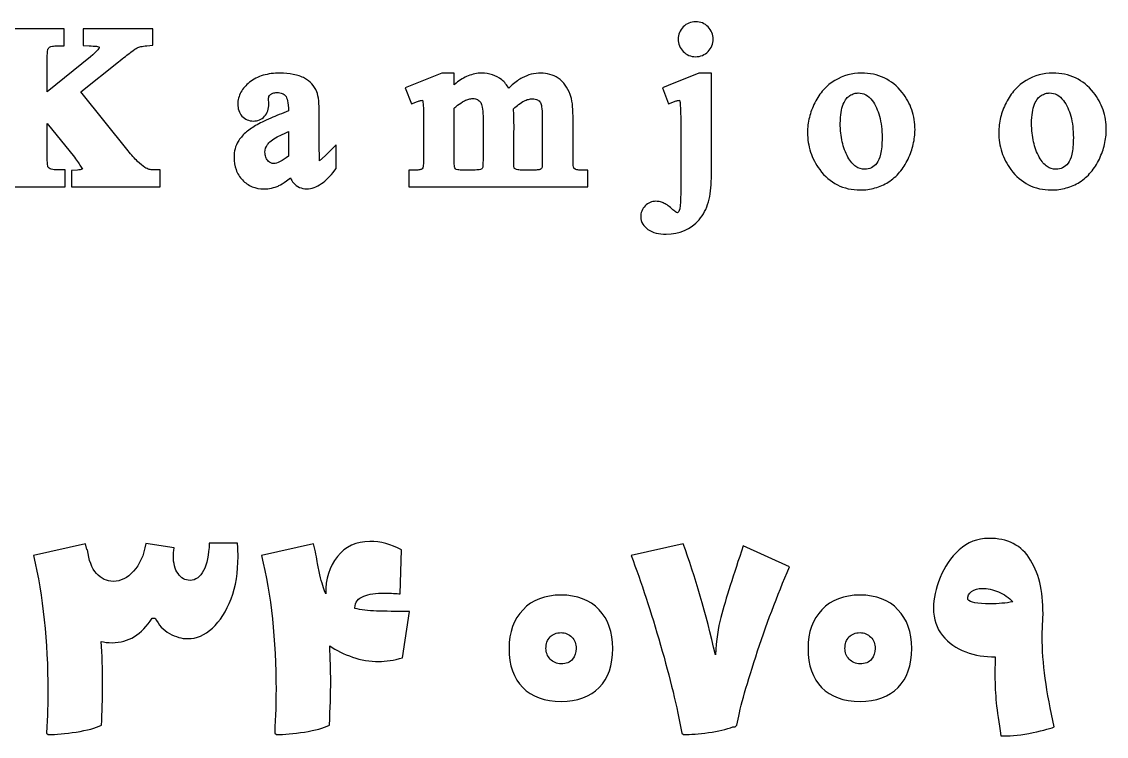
# Model space of a CAD drawing. Header units: millimetres. Extents: x -28.3 to 31.7, y -30.6 to 29.7.
# Drawn here: x -11.67 to 2.58, y -20.37 to -10.98 of the extents above; entities that cross this region are included whole.
import ezdxf

# ---------------------------------------------------------------- set-up
doc = ezdxf.new("R2010")
doc.units = ezdxf.units.MM
doc.header["$MEASUREMENT"] = 0
doc.layers.add('Layer 1', color=7, linetype='Continuous')

msp = doc.modelspace()

# ---------------------------------------------------------------- linework, layer by layer
at = {"layer": 'Layer 1', "color": 250}
for points, knots in [([(-10.2319, -11.3753), (-10.2747, -11.407), (-10.33, -11.4502), (-10.3974, -11.5044), (-10.3974, -11.5044), (-10.8884, -11.8986), (-10.8884, -11.8986), (-10.8884, -11.8986), (-10.2706, -12.6724), (-10.2706, -12.6724), (-10.2257, -12.7283), (-10.1841, -12.7751), (-10.146, -12.8122), (-10.1099, -12.8477), (-10.0774, -12.8742), (-10.0482, -12.8919), (-10.0304, -12.9031), (-10.0119, -12.9116), (-9.9932, -12.9169), (-9.9749, -12.9219), (-9.9555, -12.9247), (-9.9355, -12.9247), (-9.9355, -12.9247), (-9.8503, -12.9247), (-9.8503, -12.9247), (-9.8503, -12.9247), (-9.8503, -13.1477), (-9.8503, -13.1477), (-9.8503, -13.1477), (-11.0128, -13.1477), (-11.0128, -13.1477), (-11.0128, -13.1477), (-11.0128, -12.9328), (-11.0128, -12.9328), (-11.0128, -12.9328), (-10.9354, -12.9254), (-10.9354, -12.9254), (-10.9096, -12.9229), (-10.8882, -12.9195), (-10.8716, -12.9154), (-10.8716, -12.9154), (-10.8697, -12.915), (-10.8697, -12.915), (-10.8697, -12.915), (-10.885, -12.8867), (-10.885, -12.8867), (-10.9037, -12.8538), (-10.9339, -12.8112), (-10.9751, -12.7587), (-10.9751, -12.7587), (-11.3312, -12.313), (-11.3312, -12.313), (-11.3312, -12.313), (-11.3312, -12.7359), (-11.3312, -12.7359), (-11.3312, -12.7856), (-11.3299, -12.8236), (-11.3276, -12.8496), (-11.3257, -12.8694), (-11.324, -12.8812), (-11.3227, -12.8844), (-11.3227, -12.8844), (-11.3154, -12.8938), (-11.3154, -12.8938), (-11.3098, -12.8989), (-11.3025, -12.9042), (-11.2934, -12.9091), (-11.2857, -12.9134), (-11.274, -12.9168), (-11.2585, -12.9195), (-11.2381, -12.9229), (-11.2121, -12.9247), (-11.1808, -12.9247), (-11.1808, -12.9247), (-11.0956, -12.9247), (-11.0956, -12.9247), (-11.0956, -12.9247), (-11.0956, -13.1477), (-11.0956, -13.1477), (-11.0956, -13.1477), (-12.2284, -13.1477), (-12.2284, -13.1477), (-12.2284, -13.1477), (-12.2284, -12.9247), (-12.2284, -12.9247), (-12.2284, -12.9247), (-12.0802, -12.9247), (-12.0802, -12.9247), (-12.0575, -12.9247), (-12.0383, -12.923), (-12.0229, -12.9196), (-12.0092, -12.9166), (-11.9977, -12.9122), (-11.9886, -12.907), (-11.9886, -12.907), (-11.9785, -12.8992), (-11.9785, -12.8992), (-11.975, -12.8949), (-11.9717, -12.8891), (-11.9689, -12.8824), (-11.9689, -12.8824), (-11.9675, -12.8794), (-11.9675, -12.8794), (-11.966, -12.876), (-11.9643, -12.8644), (-11.9626, -12.8444), (-11.9605, -12.82), (-11.9592, -12.7836), (-11.9592, -12.7359), (-11.9592, -12.7359), (-11.9592, -11.4817), (-11.9592, -11.4817), (-11.9592, -11.4353), (-11.9605, -11.398), (-11.963, -11.3704), (-11.9647, -11.3492), (-11.9665, -11.3368), (-11.9679, -11.3337), (-11.9679, -11.3337), (-11.9737, -11.3255), (-11.9737, -11.3255), (-11.9794, -11.3197), (-11.9869, -11.3142), (-11.9958, -11.3089), (-12.0042, -11.304), (-12.0142, -11.3002), (-12.0265, -11.2976), (-12.0405, -11.2945), (-12.0587, -11.2929), (-12.0802, -11.2929), (-12.0802, -11.2929), (-12.2284, -11.2929), (-12.2284, -11.2929), (-12.2284, -11.2929), (-12.2284, -11.07), (-12.2284, -11.07), (-12.2284, -11.07), (-11.1094, -11.07), (-11.1094, -11.07), (-11.1094, -11.07), (-11.1094, -11.2929), (-11.1094, -11.2929), (-11.1094, -11.2929), (-11.1947, -11.2929), (-11.1947, -11.2929), (-11.222, -11.2929), (-11.2451, -11.2948), (-11.2633, -11.2981), (-11.2784, -11.301), (-11.2906, -11.3049), (-11.2996, -11.3096), (-11.2996, -11.3096), (-11.3099, -11.3182), (-11.3099, -11.3182), (-11.3143, -11.3233), (-11.3185, -11.3297), (-11.3218, -11.3372), (-11.3218, -11.3372), (-11.3276, -11.3724), (-11.3276, -11.3724), (-11.3299, -11.3977), (-11.3312, -11.4342), (-11.3312, -11.4817), (-11.3312, -11.4817), (-11.3312, -11.8971), (-11.3312, -11.8971), (-11.3312, -11.8971), (-10.7629, -11.4369), (-10.7629, -11.4369), (-10.7184, -11.4014), (-10.6858, -11.3704), (-10.665, -11.3437), (-10.6526, -11.3272), (-10.6462, -11.3166), (-10.6462, -11.3123), (-10.6462, -11.3123), (-10.6581, -11.3042), (-10.6581, -11.3042), (-10.6581, -11.3042), (-10.6863, -11.2994), (-10.6863, -11.2994), (-10.7115, -11.2966), (-10.7426, -11.2942), (-10.7791, -11.2925), (-10.7791, -11.2925), (-10.8609, -11.2887), (-10.8609, -11.2887), (-10.8609, -11.2887), (-10.8609, -11.07), (-10.8609, -11.07), (-10.8609, -11.07), (-9.9462, -11.07), (-9.9462, -11.07), (-9.9462, -11.07), (-9.9462, -11.2865), (-9.9462, -11.2865), (-9.9462, -11.2865), (-10.0255, -11.2925), (-10.0255, -11.2925), (-10.0544, -11.2947), (-10.0798, -11.2982), (-10.1015, -11.3031), (-10.1208, -11.3075), (-10.137, -11.313), (-10.1497, -11.3194), (-10.164, -11.3267), (-10.1916, -11.3455), (-10.2319, -11.3753)], [0, 0, 0, 0, 0.0144928, 0.0144928, 0.0144928, 0.0289855, 0.0289855, 0.0289855, 0.0434783, 0.0434783, 0.0434783, 0.057971, 0.057971, 0.057971, 0.0724638, 0.0724638, 0.0724638, 0.0869565, 0.0869565, 0.0869565, 0.1014493, 0.1014493, 0.1014493, 0.115942, 0.115942, 0.115942, 0.1304348, 0.1304348, 0.1304348, 0.1449275, 0.1449275, 0.1449275, 0.1594203, 0.1594203, 0.1594203, 0.173913, 0.173913, 0.173913, 0.1884058, 0.1884058, 0.1884058, 0.2028986, 0.2028986, 0.2028986, 0.2173913, 0.2173913, 0.2173913, 0.2318841, 0.2318841, 0.2318841, 0.2463768, 0.2463768, 0.2463768, 0.2608696, 0.2608696, 0.2608696, 0.2753623, 0.2753623, 0.2753623, 0.2898551, 0.2898551, 0.2898551, 0.3043478, 0.3043478, 0.3043478, 0.3188406, 0.3188406, 0.3188406, 0.3333333, 0.3333333, 0.3333333, 0.3478261, 0.3478261, 0.3478261, 0.3623188, 0.3623188, 0.3623188, 0.3768116, 0.3768116, 0.3768116, 0.3913043, 0.3913043, 0.3913043, 0.4057971, 0.4057971, 0.4057971, 0.4202899, 0.4202899, 0.4202899, 0.4347826, 0.4347826, 0.4347826, 0.4492754, 0.4492754, 0.4492754, 0.4637681, 0.4637681, 0.4637681, 0.4782609, 0.4782609, 0.4782609, 0.4927536, 0.4927536, 0.4927536, 0.5072464, 0.5072464, 0.5072464, 0.5217391, 0.5217391, 0.5217391, 0.5362319, 0.5362319, 0.5362319, 0.5507246, 0.5507246, 0.5507246, 0.5652174, 0.5652174, 0.5652174, 0.5797101, 0.5797101, 0.5797101, 0.5942029, 0.5942029, 0.5942029, 0.6086957, 0.6086957, 0.6086957, 0.6231884, 0.6231884, 0.6231884, 0.6376812, 0.6376812, 0.6376812, 0.6521739, 0.6521739, 0.6521739, 0.6666667, 0.6666667, 0.6666667, 0.6811594, 0.6811594, 0.6811594, 0.6956522, 0.6956522, 0.6956522, 0.7101449, 0.7101449, 0.7101449, 0.7246377, 0.7246377, 0.7246377, 0.7391304, 0.7391304, 0.7391304, 0.7536232, 0.7536232, 0.7536232, 0.7681159, 0.7681159, 0.7681159, 0.7826087, 0.7826087, 0.7826087, 0.7971014, 0.7971014, 0.7971014, 0.8115942, 0.8115942, 0.8115942, 0.826087, 0.826087, 0.826087, 0.8405797, 0.8405797, 0.8405797, 0.8550725, 0.8550725, 0.8550725, 0.8695652, 0.8695652, 0.8695652, 0.884058, 0.884058, 0.884058, 0.8985507, 0.8985507, 0.8985507, 0.9130435, 0.9130435, 0.9130435, 0.9275362, 0.9275362, 0.9275362, 0.942029, 0.942029, 0.942029, 0.9565217, 0.9565217, 0.9565217, 0.9710145, 0.9710145, 0.9710145, 0.9855072, 0.9855072, 0.9855072, 1, 1, 1, 1]), ([(-3.0285, -11.1185), (-3.0176, -11.0916), (-3.0009, -11.0664), (-2.9788, -11.0439), (-2.9571, -11.0219), (-2.9323, -11.0049), (-2.9049, -10.9933), (-2.8771, -10.9815), (-2.8476, -10.9755), (-2.8168, -10.9755), (-2.7854, -10.9755), (-2.7555, -10.9814), (-2.7279, -10.9929), (-2.7002, -11.0044), (-2.6753, -11.0216), (-2.6532, -11.0439), (-2.6314, -11.0661), (-2.6149, -11.091), (-2.6038, -11.1182), (-2.5925, -11.1461), (-2.5867, -11.1755), (-2.5867, -11.2058), (-2.5867, -11.2364), (-2.5925, -11.2659), (-2.6038, -11.2935), (-2.6149, -11.3205), (-2.6313, -11.3453), (-2.6528, -11.3672), (-2.675, -11.3899), (-2.7002, -11.4072), (-2.7279, -11.4188), (-2.7558, -11.4304), (-2.7856, -11.4363), (-2.8168, -11.4363), (-2.8479, -11.4363), (-2.8775, -11.4303), (-2.9052, -11.4185), (-2.9326, -11.4067), (-2.9574, -11.3894), (-2.9792, -11.3672), (-3.0008, -11.3453), (-3.0172, -11.3205), (-3.0281, -11.2935), (-3.0396, -11.266), (-3.0453, -11.2368), (-3.0453, -11.2058), (-3.0453, -11.1751), (-3.0397, -11.1459), (-3.0285, -11.1185)], [0, 0, 0, 0, 0.0625, 0.0625, 0.0625, 0.125, 0.125, 0.125, 0.1875, 0.1875, 0.1875, 0.25, 0.25, 0.25, 0.3125, 0.3125, 0.3125, 0.375, 0.375, 0.375, 0.4375, 0.4375, 0.4375, 0.5, 0.5, 0.5, 0.5625, 0.5625, 0.5625, 0.625, 0.625, 0.625, 0.6875, 0.6875, 0.6875, 0.75, 0.75, 0.75, 0.8125, 0.8125, 0.8125, 0.875, 0.875, 0.875, 0.9375, 0.9375, 0.9375, 1, 1, 1, 1]), ([(-8.0198, -13.1533), (-8.0495, -13.1405), (-8.0759, -13.1211), (-8.0983, -13.0951), (-8.1141, -13.077), (-8.127, -13.055), (-8.1369, -13.0296), (-8.1369, -13.0296), (-8.1881, -13.0667), (-8.1881, -13.0667), (-8.2328, -13.0985), (-8.2663, -13.1199), (-8.288, -13.1303), (-8.288, -13.1303), (-8.2897, -13.1313), (-8.2897, -13.1313), (-8.3211, -13.1455), (-8.3531, -13.1561), (-8.3858, -13.1632), (-8.4191, -13.1703), (-8.453, -13.1739), (-8.487, -13.1739), (-8.5423, -13.1739), (-8.5937, -13.164), (-8.6408, -13.1444), (-8.6885, -13.1246), (-8.731, -13.0951), (-8.768, -13.0564), (-8.8048, -13.0178), (-8.8326, -12.9724), (-8.8511, -12.9208), (-8.869, -12.8709), (-8.878, -12.816), (-8.878, -12.7567), (-8.878, -12.7189), (-8.8735, -12.6824), (-8.8645, -12.6478), (-8.8553, -12.6121), (-8.8414, -12.5793), (-8.8236, -12.5501), (-8.7998, -12.5107), (-8.7681, -12.4733), (-8.7289, -12.4381), (-8.6915, -12.4045), (-8.6463, -12.3721), (-8.5941, -12.3411), (-8.5446, -12.312), (-8.4781, -12.2793), (-8.3951, -12.2432), (-8.327, -12.2134), (-8.2491, -12.182), (-8.1621, -12.1492), (-8.1625, -12.0951), (-8.1668, -12.05), (-8.1749, -12.0147), (-8.1818, -11.9845), (-8.1911, -11.9626), (-8.2024, -11.9494), (-8.2139, -11.9361), (-8.228, -11.9259), (-8.2444, -11.9194), (-8.2637, -11.9117), (-8.2876, -11.9078), (-8.316, -11.9078), (-8.3363, -11.9078), (-8.3536, -11.9102), (-8.3675, -11.9149), (-8.3797, -11.9188), (-8.3903, -11.925), (-8.399, -11.9327), (-8.4086, -11.9416), (-8.4157, -11.9504), (-8.4199, -11.959), (-8.4228, -11.9653), (-8.4245, -11.9723), (-8.4245, -11.9796), (-8.4245, -11.9796), (-8.4209, -12.0618), (-8.4209, -12.0618), (-8.4209, -12.0919), (-8.4253, -12.12), (-8.4339, -12.1458), (-8.4433, -12.174), (-8.4579, -12.1986), (-8.4774, -12.2191), (-8.4971, -12.2403), (-8.5199, -12.2559), (-8.5455, -12.2664), (-8.5701, -12.2764), (-8.5967, -12.2813), (-8.6251, -12.2813), (-8.6537, -12.2813), (-8.6808, -12.276), (-8.7061, -12.2651), (-8.7318, -12.2542), (-8.7549, -12.2378), (-8.7742, -12.216), (-8.7927, -12.1953), (-8.8067, -12.1709), (-8.8161, -12.1429), (-8.8248, -12.1175), (-8.829, -12.0899), (-8.829, -12.0599), (-8.829, -12.0052), (-8.8149, -11.9525), (-8.7869, -11.9024), (-8.7609, -11.8562), (-8.723, -11.8128), (-8.6736, -11.7725), (-8.6235, -11.7315), (-8.5636, -11.7007), (-8.4944, -11.6804), (-8.4284, -11.6612), (-8.3542, -11.6514), (-8.2724, -11.6514), (-8.2104, -11.6514), (-8.1526, -11.6569), (-8.0994, -11.6678), (-8.0445, -11.679), (-7.9948, -11.6963), (-7.9513, -11.7192), (-7.9148, -11.7389), (-7.883, -11.7636), (-7.8562, -11.7933), (-7.83, -11.8225), (-7.8081, -11.8571), (-7.7909, -11.8969), (-7.7909, -11.8969), (-7.7898, -11.899), (-7.7898, -11.899), (-7.7787, -11.9267), (-7.7708, -11.9656), (-7.7658, -12.0149), (-7.7614, -12.0612), (-7.7591, -12.1158), (-7.7591, -12.1785), (-7.7591, -12.1785), (-7.7591, -12.6152), (-7.7591, -12.6152), (-7.7591, -12.6152), (-7.7577, -12.7606), (-7.7577, -12.7606), (-7.7577, -12.7606), (-7.7557, -12.8063), (-7.7557, -12.8063), (-7.7557, -12.8063), (-7.6822, -12.7378), (-7.6822, -12.7378), (-7.6822, -12.7378), (-7.5373, -12.5959), (-7.5373, -12.5959), (-7.5373, -12.5959), (-7.5373, -12.9054), (-7.5373, -12.9054), (-7.5373, -12.9054), (-7.555, -12.9287), (-7.555, -12.9287), (-7.6134, -13.0057), (-7.6717, -13.0645), (-7.7293, -13.1044), (-7.7943, -13.1494), (-7.8596, -13.1721), (-7.9247, -13.1721), (-7.9591, -13.1721), (-7.9909, -13.1658), (-8.0198, -13.1533)], [0, 0, 0, 0, 0.0181818, 0.0181818, 0.0181818, 0.0363636, 0.0363636, 0.0363636, 0.0545455, 0.0545455, 0.0545455, 0.0727273, 0.0727273, 0.0727273, 0.0909091, 0.0909091, 0.0909091, 0.1090909, 0.1090909, 0.1090909, 0.1272727, 0.1272727, 0.1272727, 0.1454545, 0.1454545, 0.1454545, 0.1636364, 0.1636364, 0.1636364, 0.1818182, 0.1818182, 0.1818182, 0.2, 0.2, 0.2, 0.2181818, 0.2181818, 0.2181818, 0.2363636, 0.2363636, 0.2363636, 0.2545455, 0.2545455, 0.2545455, 0.2727273, 0.2727273, 0.2727273, 0.2909091, 0.2909091, 0.2909091, 0.3090909, 0.3090909, 0.3090909, 0.3272727, 0.3272727, 0.3272727, 0.3454545, 0.3454545, 0.3454545, 0.3636364, 0.3636364, 0.3636364, 0.3818182, 0.3818182, 0.3818182, 0.4, 0.4, 0.4, 0.4181818, 0.4181818, 0.4181818, 0.4363636, 0.4363636, 0.4363636, 0.4545455, 0.4545455, 0.4545455, 0.4727273, 0.4727273, 0.4727273, 0.4909091, 0.4909091, 0.4909091, 0.5090909, 0.5090909, 0.5090909, 0.5272727, 0.5272727, 0.5272727, 0.5454545, 0.5454545, 0.5454545, 0.5636364, 0.5636364, 0.5636364, 0.5818182, 0.5818182, 0.5818182, 0.6, 0.6, 0.6, 0.6181818, 0.6181818, 0.6181818, 0.6363636, 0.6363636, 0.6363636, 0.6545455, 0.6545455, 0.6545455, 0.6727273, 0.6727273, 0.6727273, 0.6909091, 0.6909091, 0.6909091, 0.7090909, 0.7090909, 0.7090909, 0.7272727, 0.7272727, 0.7272727, 0.7454545, 0.7454545, 0.7454545, 0.7636364, 0.7636364, 0.7636364, 0.7818182, 0.7818182, 0.7818182, 0.8, 0.8, 0.8, 0.8181818, 0.8181818, 0.8181818, 0.8363636, 0.8363636, 0.8363636, 0.8545455, 0.8545455, 0.8545455, 0.8727273, 0.8727273, 0.8727273, 0.8909091, 0.8909091, 0.8909091, 0.9090909, 0.9090909, 0.9090909, 0.9272727, 0.9272727, 0.9272727, 0.9454545, 0.9454545, 0.9454545, 0.9636364, 0.9636364, 0.9636364, 0.9818182, 0.9818182, 0.9818182, 1, 1, 1, 1]), ([(-6.1321, -11.6514), (-6.1321, -11.6514), (-5.9876, -11.6514), (-5.9876, -11.6514), (-5.9876, -11.6514), (-5.9876, -11.8073), (-5.9876, -11.8073), (-5.9876, -11.8073), (-5.9604, -11.7822), (-5.9604, -11.7822), (-5.9359, -11.7625), (-5.9104, -11.7446), (-5.884, -11.7289), (-5.8584, -11.7135), (-5.831, -11.6999), (-5.802, -11.688), (-5.7732, -11.6762), (-5.7441, -11.667), (-5.7149, -11.661), (-5.6846, -11.6546), (-5.6547, -11.6514), (-5.6256, -11.6514), (-5.5764, -11.6514), (-5.5294, -11.6588), (-5.4851, -11.6736), (-5.4405, -11.6886), (-5.3997, -11.7108), (-5.3632, -11.74), (-5.3256, -11.7702), (-5.2944, -11.8073), (-5.2697, -11.8511), (-5.2697, -11.8511), (-5.2239, -11.8077), (-5.2239, -11.8077), (-5.1776, -11.7659), (-5.1345, -11.7344), (-5.095, -11.7138), (-5.0549, -11.693), (-5.0149, -11.6773), (-4.975, -11.6672), (-4.933, -11.6568), (-4.8915, -11.6514), (-4.8503, -11.6514), (-4.8091, -11.6514), (-4.7689, -11.6571), (-4.73, -11.6682), (-4.6912, -11.679), (-4.6546, -11.6958), (-4.621, -11.7178), (-4.5859, -11.7411), (-4.5547, -11.7717), (-4.5278, -11.8091), (-4.503, -11.8436), (-4.4816, -11.8845), (-4.464, -11.931), (-4.4506, -11.9642), (-4.4409, -12.006), (-4.4347, -12.0557), (-4.429, -12.1017), (-4.4262, -12.1556), (-4.4262, -12.2172), (-4.4262, -12.2172), (-4.4262, -12.7706), (-4.4262, -12.7706), (-4.4262, -12.8098), (-4.4249, -12.8412), (-4.4224, -12.8646), (-4.4208, -12.8806), (-4.4188, -12.8928), (-4.4166, -12.9007), (-4.4166, -12.9007), (-4.3981, -12.9164), (-4.3981, -12.9164), (-4.3946, -12.9184), (-4.3873, -12.9205), (-4.3769, -12.9222), (-4.3622, -12.9251), (-4.3426, -12.9264), (-4.3177, -12.9264), (-4.3177, -12.9264), (-4.2324, -12.9264), (-4.2324, -12.9264), (-4.2324, -12.9264), (-4.2324, -13.1475), (-4.2324, -13.1475), (-4.2324, -13.1475), (-6.5843, -13.1475), (-6.5843, -13.1475), (-6.5843, -13.1475), (-6.5843, -12.9264), (-6.5843, -12.9264), (-6.5843, -12.9264), (-6.499, -12.9264), (-6.499, -12.9264), (-6.473, -12.9264), (-6.4524, -12.9252), (-6.4379, -12.9229), (-6.4196, -12.9184), (-6.4209, -12.9209), (-6.4075, -12.911), (-6.4075, -12.911), (-6.3989, -12.8969), (-6.3989, -12.8969), (-6.3967, -12.8919), (-6.3945, -12.8801), (-6.3925, -12.8619), (-6.3899, -12.8388), (-6.3887, -12.8083), (-6.3887, -12.7706), (-6.3887, -12.7706), (-6.3887, -12.28), (-6.3887, -12.28), (-6.3887, -12.2072), (-6.3897, -12.1499), (-6.3918, -12.1089), (-6.3937, -12.0688), (-6.3966, -12.0405), (-6.4002, -12.0249), (-6.4002, -12.0249), (-6.4038, -12.009), (-6.4038, -12.009), (-6.4123, -12.009), (-6.4209, -12.01), (-6.4298, -12.0119), (-6.4404, -12.0142), (-6.4529, -12.0182), (-6.4677, -12.0241), (-6.4677, -12.0241), (-6.5456, -12.0547), (-6.5456, -12.0547), (-6.5456, -12.0547), (-6.6317, -11.847), (-6.6317, -11.847), (-6.6317, -11.847), (-6.1486, -11.6514), (-6.1486, -11.6514), (-6.1486, -11.6514), (-6.1321, -11.6514), (-6.1321, -11.6514)], [0, 0, 0, 0, 0.0217391, 0.0217391, 0.0217391, 0.0434783, 0.0434783, 0.0434783, 0.0652174, 0.0652174, 0.0652174, 0.0869565, 0.0869565, 0.0869565, 0.1086957, 0.1086957, 0.1086957, 0.1304348, 0.1304348, 0.1304348, 0.1521739, 0.1521739, 0.1521739, 0.173913, 0.173913, 0.173913, 0.1956522, 0.1956522, 0.1956522, 0.2173913, 0.2173913, 0.2173913, 0.2391304, 0.2391304, 0.2391304, 0.2608696, 0.2608696, 0.2608696, 0.2826087, 0.2826087, 0.2826087, 0.3043478, 0.3043478, 0.3043478, 0.326087, 0.326087, 0.326087, 0.3478261, 0.3478261, 0.3478261, 0.3695652, 0.3695652, 0.3695652, 0.3913043, 0.3913043, 0.3913043, 0.4130435, 0.4130435, 0.4130435, 0.4347826, 0.4347826, 0.4347826, 0.4565217, 0.4565217, 0.4565217, 0.4782609, 0.4782609, 0.4782609, 0.5, 0.5, 0.5, 0.5217391, 0.5217391, 0.5217391, 0.5434783, 0.5434783, 0.5434783, 0.5652174, 0.5652174, 0.5652174, 0.5869565, 0.5869565, 0.5869565, 0.6086957, 0.6086957, 0.6086957, 0.6304348, 0.6304348, 0.6304348, 0.6521739, 0.6521739, 0.6521739, 0.673913, 0.673913, 0.673913, 0.6956522, 0.6956522, 0.6956522, 0.7173913, 0.7173913, 0.7173913, 0.7391304, 0.7391304, 0.7391304, 0.7608696, 0.7608696, 0.7608696, 0.7826087, 0.7826087, 0.7826087, 0.8043478, 0.8043478, 0.8043478, 0.826087, 0.826087, 0.826087, 0.8478261, 0.8478261, 0.8478261, 0.8695652, 0.8695652, 0.8695652, 0.8913043, 0.8913043, 0.8913043, 0.9130435, 0.9130435, 0.9130435, 0.9347826, 0.9347826, 0.9347826, 0.9565217, 0.9565217, 0.9565217, 0.9782609, 0.9782609, 0.9782609, 1, 1, 1, 1]), ([(-3.1753, -11.8149), (-3.1753, -11.8149), (-2.7721, -11.6514), (-2.7721, -11.6514), (-2.7721, -11.6514), (-2.6093, -11.6514), (-2.6093, -11.6514), (-2.6093, -11.6514), (-2.6093, -13.0327), (-2.6093, -13.0327), (-2.6093, -13.1505), (-2.6221, -13.2542), (-2.6477, -13.3436), (-2.6746, -13.4373), (-2.7158, -13.5159), (-2.771, -13.5792), (-2.8821, -13.7059), (-3.0255, -13.7693), (-3.2011, -13.7693), (-3.2502, -13.7693), (-3.2944, -13.7645), (-3.3333, -13.755), (-3.3762, -13.7447), (-3.4126, -13.7281), (-3.4422, -13.7056), (-3.4707, -13.6843), (-3.4931, -13.6611), (-3.5088, -13.6365), (-3.5281, -13.6065), (-3.5377, -13.5752), (-3.5377, -13.5425), (-3.5377, -13.5154), (-3.5328, -13.4893), (-3.5228, -13.4644), (-3.513, -13.4397), (-3.4983, -13.4171), (-3.4794, -13.3978), (-3.4604, -13.3783), (-3.4387, -13.3632), (-3.4148, -13.3529), (-3.39, -13.3421), (-3.3641, -13.3368), (-3.3371, -13.3368), (-3.3179, -13.3368), (-3.2984, -13.3395), (-3.2787, -13.3447), (-3.2615, -13.3492), (-3.2443, -13.3559), (-3.2275, -13.3647), (-3.2126, -13.371), (-3.196, -13.3812), (-3.1775, -13.3951), (-3.159, -13.4089), (-3.1381, -13.4265), (-3.1146, -13.4475), (-3.0967, -13.4635), (-3.0814, -13.4751), (-3.0688, -13.4818), (-3.0688, -13.4818), (-3.056, -13.4869), (-3.056, -13.4869), (-3.056, -13.4869), (-3.0444, -13.4802), (-3.0444, -13.4802), (-3.0444, -13.4802), (-3.0371, -13.4702), (-3.0371, -13.4702), (-3.0327, -13.4623), (-3.0286, -13.4514), (-3.0252, -13.4378), (-3.0211, -13.4228), (-3.0179, -13.3958), (-3.0157, -13.3572), (-3.0134, -13.3173), (-3.0122, -13.2632), (-3.0122, -13.1952), (-3.0122, -13.1952), (-3.0122, -12.2782), (-3.0122, -12.2782), (-3.0122, -12.2055), (-3.0132, -12.1484), (-3.0153, -12.1075), (-3.0172, -12.0684), (-3.0201, -12.0409), (-3.0238, -12.0254), (-3.0238, -12.0254), (-3.0273, -12.009), (-3.0273, -12.009), (-3.0355, -12.009), (-3.0445, -12.0102), (-3.0544, -12.0123), (-3.0665, -12.0149), (-3.0799, -12.0191), (-3.094, -12.0244), (-3.094, -12.0244), (-3.1735, -12.0545), (-3.1735, -12.0545), (-3.1735, -12.0545), (-3.2525, -11.8461), (-3.2525, -11.8461), (-3.2525, -11.8461), (-3.1753, -11.8149), (-3.1753, -11.8149)], [0, 0, 0, 0, 0.0294118, 0.0294118, 0.0294118, 0.0588235, 0.0588235, 0.0588235, 0.0882353, 0.0882353, 0.0882353, 0.1176471, 0.1176471, 0.1176471, 0.1470588, 0.1470588, 0.1470588, 0.1764706, 0.1764706, 0.1764706, 0.2058824, 0.2058824, 0.2058824, 0.2352941, 0.2352941, 0.2352941, 0.2647059, 0.2647059, 0.2647059, 0.2941176, 0.2941176, 0.2941176, 0.3235294, 0.3235294, 0.3235294, 0.3529412, 0.3529412, 0.3529412, 0.3823529, 0.3823529, 0.3823529, 0.4117647, 0.4117647, 0.4117647, 0.4411765, 0.4411765, 0.4411765, 0.4705882, 0.4705882, 0.4705882, 0.5, 0.5, 0.5, 0.5294118, 0.5294118, 0.5294118, 0.5588235, 0.5588235, 0.5588235, 0.5882353, 0.5882353, 0.5882353, 0.6176471, 0.6176471, 0.6176471, 0.6470588, 0.6470588, 0.6470588, 0.6764706, 0.6764706, 0.6764706, 0.7058824, 0.7058824, 0.7058824, 0.7352941, 0.7352941, 0.7352941, 0.7647059, 0.7647059, 0.7647059, 0.7941176, 0.7941176, 0.7941176, 0.8235294, 0.8235294, 0.8235294, 0.8529412, 0.8529412, 0.8529412, 0.8823529, 0.8823529, 0.8823529, 0.9117647, 0.9117647, 0.9117647, 0.9411765, 0.9411765, 0.9411765, 0.9705882, 0.9705882, 0.9705882, 1, 1, 1, 1]), ([(-1.1369, -11.8709), (-1.093, -11.8213), (-1.0429, -11.7801), (-0.987, -11.7474), (-0.8778, -11.6833), (-0.7621, -11.6513), (-0.64, -11.6513), (-0.5298, -11.6513), (-0.4295, -11.6727), (-0.3395, -11.7152), (-0.2493, -11.7578), (-0.1706, -11.8213), (-0.1036, -11.9055), (-0.0474, -11.9769), (-0.005, -12.0537), (0.023, -12.1354), (0.0512, -12.2172), (0.0653, -12.304), (0.0653, -12.3952), (0.0653, -12.4585), (0.0574, -12.5229), (0.0419, -12.5885), (0.0272, -12.6519), (0.0043, -12.7163), (-0.0261, -12.7809), (-0.0568, -12.8458), (-0.0938, -12.9038), (-0.1369, -12.9545), (-0.1803, -13.0057), (-0.23, -13.0489), (-0.2855, -13.0838), (-0.3407, -13.1183), (-0.3994, -13.1443), (-0.4614, -13.1616), (-0.5234, -13.1791), (-0.5883, -13.1877), (-0.6557, -13.1877), (-0.7653, -13.1877), (-0.865, -13.1652), (-0.9544, -13.1204), (-1.0437, -13.0756), (-1.1213, -13.0089), (-1.1868, -12.9208), (-1.2401, -12.848), (-1.2802, -12.7709), (-1.3069, -12.6891), (-1.3336, -12.6073), (-1.3471, -12.5215), (-1.3471, -12.4318), (-1.3471, -12.3661), (-1.3387, -12.3), (-1.3227, -12.2344), (-1.3064, -12.1691), (-1.2823, -12.1046), (-1.2509, -12.0412), (-1.2189, -11.9771), (-1.1808, -11.9203), (-1.1369, -11.8709)], [0, 0, 0, 0, 0.0526316, 0.0526316, 0.0526316, 0.1052632, 0.1052632, 0.1052632, 0.1578947, 0.1578947, 0.1578947, 0.2105263, 0.2105263, 0.2105263, 0.2631579, 0.2631579, 0.2631579, 0.3157895, 0.3157895, 0.3157895, 0.3684211, 0.3684211, 0.3684211, 0.4210526, 0.4210526, 0.4210526, 0.4736842, 0.4736842, 0.4736842, 0.5263158, 0.5263158, 0.5263158, 0.5789474, 0.5789474, 0.5789474, 0.6315789, 0.6315789, 0.6315789, 0.6842105, 0.6842105, 0.6842105, 0.7368421, 0.7368421, 0.7368421, 0.7894737, 0.7894737, 0.7894737, 0.8421053, 0.8421053, 0.8421053, 0.8947368, 0.8947368, 0.8947368, 0.9473684, 0.9473684, 0.9473684, 1, 1, 1, 1]), ([(1.3753, -11.8709), (1.4191, -11.8213), (1.4693, -11.7801), (1.5252, -11.7474), (1.6343, -11.6833), (1.7501, -11.6513), (1.872, -11.6513), (1.9823, -11.6513), (2.0826, -11.6727), (2.1726, -11.7152), (2.2628, -11.7578), (2.3415, -11.8213), (2.4085, -11.9055), (2.4648, -11.9769), (2.507, -12.0537), (2.5352, -12.1354), (2.5633, -12.2172), (2.5774, -12.304), (2.5774, -12.3952), (2.5774, -12.4585), (2.5696, -12.5229), (2.5539, -12.5885), (2.5393, -12.6519), (2.5165, -12.7163), (2.486, -12.7809), (2.4553, -12.8458), (2.4183, -12.9038), (2.3753, -12.9545), (2.3318, -13.0057), (2.2821, -13.0489), (2.2265, -13.0838), (2.1714, -13.1183), (2.1127, -13.1443), (2.0507, -13.1616), (1.9887, -13.1791), (1.9238, -13.1877), (1.8565, -13.1877), (1.7469, -13.1877), (1.6471, -13.1652), (1.5577, -13.1204), (1.4684, -13.0756), (1.3908, -13.0089), (1.3253, -12.9208), (1.2719, -12.848), (1.2319, -12.7709), (1.2051, -12.6891), (1.1784, -12.6073), (1.165, -12.5215), (1.165, -12.4318), (1.165, -12.3661), (1.1732, -12.3), (1.1894, -12.2344), (1.2057, -12.1691), (1.2298, -12.1046), (1.2612, -12.0412), (1.2933, -11.9771), (1.3313, -11.9203), (1.3753, -11.8709)], [0, 0, 0, 0, 0.0526316, 0.0526316, 0.0526316, 0.1052632, 0.1052632, 0.1052632, 0.1578947, 0.1578947, 0.1578947, 0.2105263, 0.2105263, 0.2105263, 0.2631579, 0.2631579, 0.2631579, 0.3157895, 0.3157895, 0.3157895, 0.3684211, 0.3684211, 0.3684211, 0.4210526, 0.4210526, 0.4210526, 0.4736842, 0.4736842, 0.4736842, 0.5263158, 0.5263158, 0.5263158, 0.5789474, 0.5789474, 0.5789474, 0.6315789, 0.6315789, 0.6315789, 0.6842105, 0.6842105, 0.6842105, 0.7368421, 0.7368421, 0.7368421, 0.7894737, 0.7894737, 0.7894737, 0.8421053, 0.8421053, 0.8421053, 0.8947368, 0.8947368, 0.8947368, 0.9473684, 0.9473684, 0.9473684, 1, 1, 1, 1]), ([(-0.4011, -12.2181), (-0.4227, -12.1382), (-0.4548, -12.0696), (-0.4971, -12.0128), (-0.5226, -11.9784), (-0.551, -11.9527), (-0.582, -11.9364), (-0.6118, -11.9208), (-0.6458, -11.9128), (-0.6836, -11.9128), (-0.7001, -11.9128), (-0.7168, -11.9153), (-0.7334, -11.9203), (-0.7521, -11.9258), (-0.7711, -11.9343), (-0.7899, -11.9453), (-0.8058, -11.9545), (-0.8207, -11.9682), (-0.8347, -11.9859), (-0.8501, -12.0056), (-0.8642, -12.0305), (-0.8768, -12.0606), (-0.8897, -12.0914), (-0.8994, -12.1273), (-0.906, -12.1677), (-0.9127, -12.2096), (-0.9161, -12.2582), (-0.9161, -12.313), (-0.9161, -12.4007), (-0.9075, -12.4818), (-0.8906, -12.5558), (-0.8738, -12.6288), (-0.8486, -12.6961), (-0.8152, -12.7569), (-0.7845, -12.813), (-0.7499, -12.8543), (-0.7118, -12.8805), (-0.6776, -12.9041), (-0.6383, -12.916), (-0.5946, -12.916), (-0.5627, -12.916), (-0.5338, -12.9096), (-0.5084, -12.8969), (-0.4825, -12.884), (-0.4586, -12.8638), (-0.4373, -12.8366), (-0.4155, -12.8093), (-0.3987, -12.7698), (-0.387, -12.7183), (-0.3741, -12.6608), (-0.3675, -12.5891), (-0.3675, -12.5036), (-0.3675, -12.3962), (-0.3788, -12.301), (-0.4011, -12.2181)], [0, 0, 0, 0, 0.0555556, 0.0555556, 0.0555556, 0.1111111, 0.1111111, 0.1111111, 0.1666667, 0.1666667, 0.1666667, 0.2222222, 0.2222222, 0.2222222, 0.2777778, 0.2777778, 0.2777778, 0.3333333, 0.3333333, 0.3333333, 0.3888889, 0.3888889, 0.3888889, 0.4444444, 0.4444444, 0.4444444, 0.5, 0.5, 0.5, 0.5555556, 0.5555556, 0.5555556, 0.6111111, 0.6111111, 0.6111111, 0.6666667, 0.6666667, 0.6666667, 0.7222222, 0.7222222, 0.7222222, 0.7777778, 0.7777778, 0.7777778, 0.8333333, 0.8333333, 0.8333333, 0.8888889, 0.8888889, 0.8888889, 0.9444444, 0.9444444, 0.9444444, 1, 1, 1, 1]), ([(2.1109, -12.2181), (2.0895, -12.1382), (2.0574, -12.0696), (2.0151, -12.0128), (1.9897, -11.9784), (1.9612, -11.9527), (1.9304, -11.9365), (1.9004, -11.9208), (1.8664, -11.9128), (1.8285, -11.9128), (1.812, -11.9128), (1.7953, -11.9153), (1.7788, -11.9203), (1.76, -11.9258), (1.741, -11.9343), (1.7222, -11.9453), (1.7064, -11.9545), (1.6914, -11.9682), (1.6775, -11.9859), (1.6621, -12.0056), (1.648, -12.0305), (1.6353, -12.0606), (1.6225, -12.0914), (1.6127, -12.1273), (1.6062, -12.1677), (1.5995, -12.2096), (1.596, -12.2582), (1.596, -12.313), (1.596, -12.4007), (1.6046, -12.4818), (1.6215, -12.5558), (1.6383, -12.6288), (1.6635, -12.6961), (1.6969, -12.7569), (1.7276, -12.813), (1.7623, -12.8543), (1.8003, -12.8805), (1.8346, -12.9041), (1.8738, -12.916), (1.9175, -12.916), (1.9495, -12.916), (1.9783, -12.9096), (2.0037, -12.8969), (2.0295, -12.884), (2.0534, -12.8638), (2.0748, -12.8366), (2.0966, -12.8093), (2.1134, -12.7698), (2.125, -12.7183), (2.1381, -12.6608), (2.1446, -12.5891), (2.1446, -12.5036), (2.1446, -12.3962), (2.1334, -12.301), (2.1109, -12.2181)], [0, 0, 0, 0, 0.0555556, 0.0555556, 0.0555556, 0.1111111, 0.1111111, 0.1111111, 0.1666667, 0.1666667, 0.1666667, 0.2222222, 0.2222222, 0.2222222, 0.2777778, 0.2777778, 0.2777778, 0.3333333, 0.3333333, 0.3333333, 0.3888889, 0.3888889, 0.3888889, 0.4444444, 0.4444444, 0.4444444, 0.5, 0.5, 0.5, 0.5555556, 0.5555556, 0.5555556, 0.6111111, 0.6111111, 0.6111111, 0.6666667, 0.6666667, 0.6666667, 0.7222222, 0.7222222, 0.7222222, 0.7777778, 0.7777778, 0.7777778, 0.8333333, 0.8333333, 0.8333333, 0.8888889, 0.8888889, 0.8888889, 0.9444444, 0.9444444, 0.9444444, 1, 1, 1, 1]), ([(-5.8634, -12.9264), (-5.8634, -12.9264), (-5.732, -12.9264), (-5.732, -12.9264), (-5.7009, -12.9264), (-5.6757, -12.9246), (-5.6567, -12.9213), (-5.6434, -12.9192), (-5.6346, -12.9167), (-5.6309, -12.9144), (-5.6269, -12.9118), (-5.623, -12.9084), (-5.62, -12.9044), (-5.6166, -12.8997), (-5.6137, -12.894), (-5.6115, -12.8875), (-5.6115, -12.8875), (-5.6094, -12.8593), (-5.6094, -12.8593), (-5.6094, -12.8593), (-5.608, -12.7706), (-5.608, -12.7706), (-5.608, -12.7706), (-5.608, -12.2172), (-5.608, -12.2172), (-5.608, -12.1694), (-5.6112, -12.1299), (-5.6174, -12.0988), (-5.6229, -12.0721), (-5.6301, -12.052), (-5.6388, -12.039), (-5.6514, -12.0209), (-5.6661, -12.0075), (-5.6823, -11.9991), (-5.6982, -11.9906), (-5.7179, -11.9864), (-5.7408, -11.9864), (-5.7595, -11.9864), (-5.7779, -11.9888), (-5.7953, -11.9934), (-5.8134, -11.9982), (-5.8319, -12.0058), (-5.8501, -12.0158), (-5.8501, -12.0158), (-5.8511, -12.0161), (-5.8511, -12.0161), (-5.8864, -12.0349), (-5.9171, -12.0546), (-5.943, -12.0744), (-5.9595, -12.0873), (-5.9744, -12.1002), (-5.9876, -12.1134), (-5.9876, -12.1134), (-5.9876, -12.7706), (-5.9876, -12.7706), (-5.9876, -12.8109), (-5.9862, -12.8431), (-5.9836, -12.8664), (-5.9818, -12.884), (-5.9798, -12.8947), (-5.9781, -12.8982), (-5.9781, -12.8982), (-5.9698, -12.9107), (-5.9698, -12.9107), (-5.9698, -12.9107), (-5.9605, -12.918), (-5.9605, -12.918), (-5.9605, -12.918), (-5.939, -12.9226), (-5.939, -12.9226), (-5.9207, -12.9251), (-5.8953, -12.9264), (-5.8634, -12.9264)], [0, 0, 0, 0, 0.0416667, 0.0416667, 0.0416667, 0.0833333, 0.0833333, 0.0833333, 0.125, 0.125, 0.125, 0.1666667, 0.1666667, 0.1666667, 0.2083333, 0.2083333, 0.2083333, 0.25, 0.25, 0.25, 0.2916667, 0.2916667, 0.2916667, 0.3333333, 0.3333333, 0.3333333, 0.375, 0.375, 0.375, 0.4166667, 0.4166667, 0.4166667, 0.4583333, 0.4583333, 0.4583333, 0.5, 0.5, 0.5, 0.5416667, 0.5416667, 0.5416667, 0.5833333, 0.5833333, 0.5833333, 0.625, 0.625, 0.625, 0.6666667, 0.6666667, 0.6666667, 0.7083333, 0.7083333, 0.7083333, 0.75, 0.75, 0.75, 0.7916667, 0.7916667, 0.7916667, 0.8333333, 0.8333333, 0.8333333, 0.875, 0.875, 0.875, 0.9166667, 0.9166667, 0.9166667, 0.9583333, 0.9583333, 0.9583333, 1, 1, 1, 1]), ([(-5.0809, -12.9264), (-5.0809, -12.9264), (-4.9253, -12.9264), (-4.9253, -12.9264), (-4.9042, -12.9264), (-4.8863, -12.9245), (-4.8722, -12.9211), (-4.8619, -12.9186), (-4.8531, -12.9153), (-4.8461, -12.9114), (-4.8461, -12.9114), (-4.8417, -12.9061), (-4.8417, -12.9061), (-4.8385, -12.9008), (-4.8358, -12.8948), (-4.8336, -12.8878), (-4.8336, -12.8878), (-4.8318, -12.8579), (-4.8318, -12.8579), (-4.8318, -12.8579), (-4.831, -12.2172), (-4.831, -12.2172), (-4.831, -12.1684), (-4.8335, -12.1281), (-4.8387, -12.0967), (-4.8427, -12.0711), (-4.8483, -12.052), (-4.8548, -12.0396), (-4.865, -12.023), (-4.8781, -12.0107), (-4.8933, -12.0028), (-4.9103, -11.9941), (-4.9321, -11.9897), (-4.9587, -11.9897), (-4.9768, -11.9897), (-4.9951, -11.992), (-5.013, -11.9965), (-5.0321, -12.0013), (-5.0517, -12.0087), (-5.0712, -12.0183), (-5.0909, -12.0281), (-5.1139, -12.0432), (-5.1401, -12.0631), (-5.1607, -12.0789), (-5.1832, -12.098), (-5.2073, -12.1198), (-5.1947, -12.3294), (-5.205, -12.5587), (-5.205, -12.7706), (-5.205, -12.8149), (-5.204, -12.8485), (-5.2021, -12.8709), (-5.2021, -12.8709), (-5.1984, -12.9003), (-5.1984, -12.9003), (-5.1984, -12.9003), (-5.1952, -12.9041), (-5.1952, -12.9041), (-5.1952, -12.9041), (-5.1791, -12.915), (-5.1791, -12.915), (-5.1736, -12.9178), (-5.1643, -12.9203), (-5.1515, -12.9222), (-5.1339, -12.925), (-5.1104, -12.9264), (-5.0809, -12.9264)], [0, 0, 0, 0, 0.0454545, 0.0454545, 0.0454545, 0.0909091, 0.0909091, 0.0909091, 0.1363636, 0.1363636, 0.1363636, 0.1818182, 0.1818182, 0.1818182, 0.2272727, 0.2272727, 0.2272727, 0.2727273, 0.2727273, 0.2727273, 0.3181818, 0.3181818, 0.3181818, 0.3636364, 0.3636364, 0.3636364, 0.4090909, 0.4090909, 0.4090909, 0.4545455, 0.4545455, 0.4545455, 0.5, 0.5, 0.5, 0.5454545, 0.5454545, 0.5454545, 0.5909091, 0.5909091, 0.5909091, 0.6363636, 0.6363636, 0.6363636, 0.6818182, 0.6818182, 0.6818182, 0.7272727, 0.7272727, 0.7272727, 0.7727273, 0.7727273, 0.7727273, 0.8181818, 0.8181818, 0.8181818, 0.8636364, 0.8636364, 0.8636364, 0.9090909, 0.9090909, 0.9090909, 0.9545455, 0.9545455, 0.9545455, 1, 1, 1, 1]), ([(-8.3948, -12.8327), (-8.3834, -12.838), (-8.371, -12.8407), (-8.3578, -12.8407), (-8.3356, -12.8407), (-8.3072, -12.832), (-8.2727, -12.8147), (-8.2395, -12.7982), (-8.2028, -12.7744), (-8.1621, -12.7435), (-8.1621, -12.7435), (-8.1621, -12.4212), (-8.1621, -12.4212), (-8.1621, -12.4212), (-8.2167, -12.4447), (-8.2167, -12.4447), (-8.2609, -12.4643), (-8.2922, -12.4791), (-8.3096, -12.4888), (-8.3408, -12.5057), (-8.3681, -12.524), (-8.3914, -12.5431), (-8.4123, -12.5602), (-8.4285, -12.5767), (-8.4393, -12.5922), (-8.4606, -12.6229), (-8.4715, -12.6558), (-8.4715, -12.6904), (-8.4715, -12.7148), (-8.4681, -12.7364), (-8.4614, -12.755), (-8.4552, -12.7726), (-8.4458, -12.7885), (-8.4333, -12.8024), (-8.4209, -12.8163), (-8.408, -12.8265), (-8.3948, -12.8327)], [0, 0, 0, 0, 0.0833333, 0.0833333, 0.0833333, 0.1666667, 0.1666667, 0.1666667, 0.25, 0.25, 0.25, 0.3333333, 0.3333333, 0.3333333, 0.4166667, 0.4166667, 0.4166667, 0.5, 0.5, 0.5, 0.5833333, 0.5833333, 0.5833333, 0.6666667, 0.6666667, 0.6666667, 0.75, 0.75, 0.75, 0.8333333, 0.8333333, 0.8333333, 0.9166667, 0.9166667, 0.9166667, 1, 1, 1, 1]), ([(1.7446, -18.8173), (1.7388, -18.9289), (1.7358, -19.0097), (1.7358, -19.0597), (1.7358, -19.3975), (1.7888, -19.7925), (1.8944, -20.245), (1.821, -20.2743), (1.7101, -20.303), (1.5618, -20.3308), (1.4134, -20.3588), (1.2908, -20.3698), (1.1938, -20.3639), (1.1645, -20.1877), (1.1439, -20.0422), (1.1322, -19.9277), (1.1205, -19.8131), (1.1145, -19.6942), (1.1145, -19.5707), (1.1145, -19.468), (1.116, -19.3857), (1.1189, -19.324), (0.9838, -19.327), (0.8545, -19.3057), (0.7312, -19.2602), (0.6078, -19.2146), (0.5065, -19.1434), (0.4272, -19.0464), (0.3479, -18.9495), (0.3082, -18.829), (0.3082, -18.685), (0.3082, -18.5617), (0.3368, -18.4281), (0.3941, -18.2841), (0.4514, -18.1402), (0.5351, -18.0182), (0.6452, -17.9184), (0.7554, -17.8185), (0.8839, -17.7686), (1.0308, -17.7686), (1.2805, -17.7627), (1.4648, -17.8581), (1.5839, -18.0549), (1.7028, -18.2518), (1.7564, -18.5059), (1.7446, -18.8173)], [0, 0, 0, 0, 0.0666667, 0.0666667, 0.0666667, 0.1333333, 0.1333333, 0.1333333, 0.2, 0.2, 0.2, 0.2666667, 0.2666667, 0.2666667, 0.3333333, 0.3333333, 0.3333333, 0.4, 0.4, 0.4, 0.4666667, 0.4666667, 0.4666667, 0.5333333, 0.5333333, 0.5333333, 0.6, 0.6, 0.6, 0.6666667, 0.6666667, 0.6666667, 0.7333333, 0.7333333, 0.7333333, 0.8, 0.8, 0.8, 0.8666667, 0.8666667, 0.8666667, 0.9333333, 0.9333333, 0.9333333, 1, 1, 1, 1]), ([(-8.8336, -17.8302), (-8.8277, -17.9125), (-8.8248, -17.9712), (-8.8248, -18.0065), (-8.8248, -18.2121), (-8.8555, -18.3972), (-8.9173, -18.5617), (-8.979, -18.7262), (-9.0605, -18.8548), (-9.1618, -18.9472), (-9.2632, -19.0398), (-9.3711, -19.086), (-9.4857, -19.086), (-9.565, -19.086), (-9.645, -19.0633), (-9.7258, -19.0178), (-9.8067, -18.9723), (-9.8691, -18.9054), (-9.9131, -18.8173), (-9.9131, -18.8173), (-9.9528, -18.8173), (-9.9528, -18.8173), (-10.0909, -19.0317), (-10.2657, -19.139), (-10.4771, -19.139), (-10.5359, -19.139), (-10.5843, -19.1331), (-10.6225, -19.1213), (-10.6108, -19.2976), (-10.605, -19.4856), (-10.605, -19.6854), (-10.605, -19.8792), (-10.6093, -20.0585), (-10.6181, -20.2229), (-10.6974, -20.2611), (-10.8084, -20.2912), (-10.9509, -20.3133), (-11.0933, -20.3353), (-11.2159, -20.3463), (-11.3188, -20.3463), (-11.3188, -20.3463), (-11.3408, -20.3287), (-11.3408, -20.3287), (-11.329, -20.1054), (-11.3232, -19.9189), (-11.3232, -19.7691), (-11.3232, -19.1227), (-11.3863, -18.5308), (-11.5126, -17.9933), (-11.5126, -17.9933), (-10.8297, -17.8391), (-10.8297, -17.8391), (-10.8297, -17.8391), (-10.812, -17.914), (-10.812, -17.914), (-10.812, -17.914), (-10.8032, -17.9184), (-10.8032, -17.9184), (-10.7856, -18.0565), (-10.746, -18.16), (-10.6843, -18.229), (-10.6225, -18.2981), (-10.5491, -18.3326), (-10.4639, -18.3326), (-10.3669, -18.3326), (-10.2781, -18.2885), (-10.1973, -18.2003), (-10.1165, -18.1122), (-10.0629, -17.9904), (-10.0365, -17.8347), (-10.0365, -17.8347), (-9.6663, -17.8919), (-9.6663, -17.8919), (-9.6723, -17.9389), (-9.6752, -17.9741), (-9.6752, -17.9977), (-9.6752, -18.0947), (-9.6546, -18.1725), (-9.6135, -18.2312), (-9.5724, -18.29), (-9.5194, -18.3194), (-9.4549, -18.3194), (-9.3814, -18.3194), (-9.3226, -18.2767), (-9.2786, -18.1915), (-9.2346, -18.1064), (-9.2096, -17.986), (-9.2037, -17.8302), (-9.2037, -17.8302), (-8.8336, -17.8302), (-8.8336, -17.8302)], [0, 0, 0, 0, 0.0333333, 0.0333333, 0.0333333, 0.0666667, 0.0666667, 0.0666667, 0.1, 0.1, 0.1, 0.1333333, 0.1333333, 0.1333333, 0.1666667, 0.1666667, 0.1666667, 0.2, 0.2, 0.2, 0.2333333, 0.2333333, 0.2333333, 0.2666667, 0.2666667, 0.2666667, 0.3, 0.3, 0.3, 0.3333333, 0.3333333, 0.3333333, 0.3666667, 0.3666667, 0.3666667, 0.4, 0.4, 0.4, 0.4333333, 0.4333333, 0.4333333, 0.4666667, 0.4666667, 0.4666667, 0.5, 0.5, 0.5, 0.5333333, 0.5333333, 0.5333333, 0.5666667, 0.5666667, 0.5666667, 0.6, 0.6, 0.6, 0.6333333, 0.6333333, 0.6333333, 0.6666667, 0.6666667, 0.6666667, 0.7, 0.7, 0.7, 0.7333333, 0.7333333, 0.7333333, 0.7666667, 0.7666667, 0.7666667, 0.8, 0.8, 0.8, 0.8333333, 0.8333333, 0.8333333, 0.8666667, 0.8666667, 0.8666667, 0.9, 0.9, 0.9, 0.9333333, 0.9333333, 0.9333333, 0.9666667, 0.9666667, 0.9666667, 1, 1, 1, 1]), ([(-7.2913, -18.6895), (-7.212, -18.7071), (-7.1172, -18.7181), (-7.0071, -18.7225), (-6.8969, -18.7269), (-6.7523, -18.7292), (-6.5731, -18.7292), (-6.5731, -18.7292), (-6.6656, -19.3372), (-6.6656, -19.3372), (-6.7772, -19.3695), (-6.8815, -19.3857), (-6.9785, -19.3857), (-7.096, -19.3857), (-7.2105, -19.3666), (-7.3221, -19.3284), (-7.4338, -19.2902), (-7.5337, -19.2402), (-7.6218, -19.1786), (-7.613, -19.3489), (-7.6086, -19.5047), (-7.6086, -19.6456), (-7.6086, -19.8073), (-7.6144, -19.9997), (-7.6262, -20.2229), (-7.7025, -20.2611), (-7.812, -20.2912), (-7.9545, -20.3133), (-8.0969, -20.3353), (-8.2196, -20.3463), (-8.3224, -20.3463), (-8.3224, -20.3463), (-8.3445, -20.3287), (-8.3445, -20.3287), (-8.3326, -20.0996), (-8.3268, -19.9101), (-8.3268, -19.7603), (-8.3268, -19.1022), (-8.39, -18.5132), (-8.5163, -17.9933), (-8.5163, -17.9933), (-7.8333, -17.8391), (-7.8333, -17.8391), (-7.8098, -17.936), (-7.7922, -18.0227), (-7.7804, -18.099), (-7.7804, -18.099), (-7.7496, -18.2489), (-7.7496, -18.2489), (-7.7261, -18.3516), (-7.7011, -18.4339), (-7.6747, -18.4956), (-7.6776, -18.3017), (-7.6262, -18.1387), (-7.5204, -18.0065), (-7.4146, -17.8743), (-7.2722, -17.8082), (-7.093, -17.8082), (-6.9549, -17.8082), (-6.8168, -17.8449), (-6.6788, -17.9184), (-6.6788, -17.9184), (-6.6964, -18.4956), (-6.6964, -18.4956), (-6.72, -18.4956), (-6.7486, -18.4941), (-6.7824, -18.4912), (-6.8161, -18.4882), (-6.855, -18.4868), (-6.8992, -18.4868), (-7.0166, -18.4868), (-7.1077, -18.5), (-7.1723, -18.5264), (-7.2516, -18.5558), (-7.2913, -18.6072), (-7.2913, -18.6806), (-7.2913, -18.6806), (-7.2913, -18.6895), (-7.2913, -18.6895)], [0, 0, 0, 0, 0.0384615, 0.0384615, 0.0384615, 0.0769231, 0.0769231, 0.0769231, 0.1153846, 0.1153846, 0.1153846, 0.1538462, 0.1538462, 0.1538462, 0.1923077, 0.1923077, 0.1923077, 0.2307692, 0.2307692, 0.2307692, 0.2692308, 0.2692308, 0.2692308, 0.3076923, 0.3076923, 0.3076923, 0.3461538, 0.3461538, 0.3461538, 0.3846154, 0.3846154, 0.3846154, 0.4230769, 0.4230769, 0.4230769, 0.4615385, 0.4615385, 0.4615385, 0.5, 0.5, 0.5, 0.5384615, 0.5384615, 0.5384615, 0.5769231, 0.5769231, 0.5769231, 0.6153846, 0.6153846, 0.6153846, 0.6538462, 0.6538462, 0.6538462, 0.6923077, 0.6923077, 0.6923077, 0.7307692, 0.7307692, 0.7307692, 0.7692308, 0.7692308, 0.7692308, 0.8076923, 0.8076923, 0.8076923, 0.8461538, 0.8461538, 0.8461538, 0.8846154, 0.8846154, 0.8846154, 0.9230769, 0.9230769, 0.9230769, 0.9615385, 0.9615385, 0.9615385, 1, 1, 1, 1]), ([(-1.5821, -18.1431), (-1.7467, -18.522), (-1.8951, -18.9157), (-2.0272, -19.324), (-2.1594, -19.7324), (-2.2417, -20.032), (-2.274, -20.2229), (-2.274, -20.2229), (-2.2961, -20.245), (-2.2961, -20.245), (-2.2961, -20.245), (-2.3269, -20.245), (-2.3269, -20.245), (-2.4121, -20.2772), (-2.5185, -20.3022), (-2.6464, -20.3199), (-2.7741, -20.3375), (-2.8836, -20.3463), (-2.9746, -20.3463), (-2.9746, -20.3463), (-2.9967, -20.3287), (-2.9967, -20.3287), (-3.0583, -19.9879), (-3.1516, -19.6016), (-3.2765, -19.1698), (-3.4013, -18.738), (-3.5298, -18.3457), (-3.6621, -17.9933), (-3.6621, -17.9933), (-2.979, -17.8391), (-2.979, -17.8391), (-2.8233, -18.2679), (-2.6823, -18.7541), (-2.556, -19.2976), (-2.5442, -19.1037), (-2.5208, -18.9406), (-2.4855, -18.8085), (-2.4179, -18.5587), (-2.3195, -18.2445), (-2.1903, -17.8654), (-2.1903, -17.8654), (-1.5821, -18.1431), (-1.5821, -18.1431)], [0, 0, 0, 0, 0.0714286, 0.0714286, 0.0714286, 0.1428571, 0.1428571, 0.1428571, 0.2142857, 0.2142857, 0.2142857, 0.2857143, 0.2857143, 0.2857143, 0.3571429, 0.3571429, 0.3571429, 0.4285714, 0.4285714, 0.4285714, 0.5, 0.5, 0.5, 0.5714286, 0.5714286, 0.5714286, 0.6428571, 0.6428571, 0.6428571, 0.7142857, 0.7142857, 0.7142857, 0.7857143, 0.7857143, 0.7857143, 0.8571429, 0.8571429, 0.8571429, 0.9285714, 0.9285714, 0.9285714, 1, 1, 1, 1]), ([(-4.5829, -19.9101), (-4.8003, -19.9101), (-4.9685, -19.8498), (-5.0875, -19.7294), (-5.2065, -19.6089), (-5.266, -19.4371), (-5.266, -19.2139), (-5.266, -19.0023), (-5.205, -18.8327), (-5.083, -18.7049), (-4.9612, -18.5771), (-4.7944, -18.5132), (-4.5829, -18.5132), (-4.3715, -18.5132), (-4.2054, -18.5771), (-4.085, -18.7049), (-3.9646, -18.8327), (-3.9044, -19.0023), (-3.9044, -19.2139), (-3.9044, -19.4342), (-3.9638, -19.6053), (-4.0828, -19.7272), (-4.2018, -19.8491), (-4.3685, -19.9101), (-4.5829, -19.9101)], [0, 0, 0, 0, 0.125, 0.125, 0.125, 0.25, 0.25, 0.25, 0.375, 0.375, 0.375, 0.5, 0.5, 0.5, 0.625, 0.625, 0.625, 0.75, 0.75, 0.75, 0.875, 0.875, 0.875, 1, 1, 1, 1]), ([(-0.6568, -19.9101), (-0.8742, -19.9101), (-1.0424, -19.8498), (-1.1614, -19.7294), (-1.2804, -19.6089), (-1.3398, -19.4371), (-1.3398, -19.2139), (-1.3398, -19.0023), (-1.2789, -18.8327), (-1.1569, -18.7049), (-1.035, -18.5771), (-0.8683, -18.5132), (-0.6568, -18.5132), (-0.4454, -18.5132), (-0.2793, -18.5771), (-0.1589, -18.7049), (-0.0385, -18.8327), (0.0218, -19.0023), (0.0218, -19.2139), (0.0218, -19.4342), (-0.0377, -19.6053), (-0.1567, -19.7272), (-0.2757, -19.8491), (-0.4424, -19.9101), (-0.6568, -19.9101)], [0, 0, 0, 0, 0.125, 0.125, 0.125, 0.25, 0.25, 0.25, 0.375, 0.375, 0.375, 0.5, 0.5, 0.5, 0.625, 0.625, 0.625, 0.75, 0.75, 0.75, 0.875, 0.875, 0.875, 1, 1, 1, 1]), ([(1.0485, -18.6278), (1.1601, -18.6278), (1.2599, -18.619), (1.3481, -18.6013), (1.2981, -18.5456), (1.2365, -18.5022), (1.163, -18.4713), (1.0896, -18.4405), (1.0176, -18.425), (0.9471, -18.425), (0.8912, -18.425), (0.8451, -18.4383), (0.8083, -18.4648), (0.7716, -18.4912), (0.7547, -18.5264), (0.7576, -18.5705), (0.787, -18.6087), (0.8839, -18.6278), (1.0485, -18.6278)], [0, 0, 0, 0, 0.1666667, 0.1666667, 0.1666667, 0.3333333, 0.3333333, 0.3333333, 0.5, 0.5, 0.5, 0.6666667, 0.6666667, 0.6666667, 0.8333333, 0.8333333, 0.8333333, 1, 1, 1, 1]), ([(-4.5829, -19.4165), (-4.5154, -19.4165), (-4.4654, -19.3967), (-4.4331, -19.357), (-4.4008, -19.3174), (-4.3847, -19.2696), (-4.3847, -19.2139), (-4.3847, -19.1551), (-4.4038, -19.1059), (-4.442, -19.0662), (-4.4802, -19.0266), (-4.5271, -19.0067), (-4.5829, -19.0067), (-4.6446, -19.0067), (-4.6931, -19.0259), (-4.7283, -19.0641), (-4.7636, -19.1022), (-4.7813, -19.1521), (-4.7813, -19.2139), (-4.7813, -19.2667), (-4.7629, -19.3137), (-4.7262, -19.3549), (-4.6895, -19.396), (-4.6417, -19.4165), (-4.5829, -19.4165)], [0, 0, 0, 0, 0.125, 0.125, 0.125, 0.25, 0.25, 0.25, 0.375, 0.375, 0.375, 0.5, 0.5, 0.5, 0.625, 0.625, 0.625, 0.75, 0.75, 0.75, 0.875, 0.875, 0.875, 1, 1, 1, 1]), ([(-0.6568, -19.4165), (-0.5893, -19.4165), (-0.5393, -19.3967), (-0.507, -19.357), (-0.4747, -19.3174), (-0.4585, -19.2696), (-0.4585, -19.2139), (-0.4585, -19.1551), (-0.4777, -19.1059), (-0.5159, -19.0662), (-0.5541, -19.0266), (-0.601, -19.0067), (-0.6568, -19.0067), (-0.7185, -19.0067), (-0.767, -19.0259), (-0.8022, -19.0641), (-0.8375, -19.1022), (-0.8551, -19.1521), (-0.8551, -19.2139), (-0.8551, -19.2667), (-0.8368, -19.3137), (-0.8001, -19.3549), (-0.7633, -19.396), (-0.7156, -19.4165), (-0.6568, -19.4165)], [0, 0, 0, 0, 0.125, 0.125, 0.125, 0.25, 0.25, 0.25, 0.375, 0.375, 0.375, 0.5, 0.5, 0.5, 0.625, 0.625, 0.625, 0.75, 0.75, 0.75, 0.875, 0.875, 0.875, 1, 1, 1, 1])]:
    msp.add_open_spline(points, degree=3, knots=knots, dxfattribs=at)

doc.saveas('drawing.dxf')
